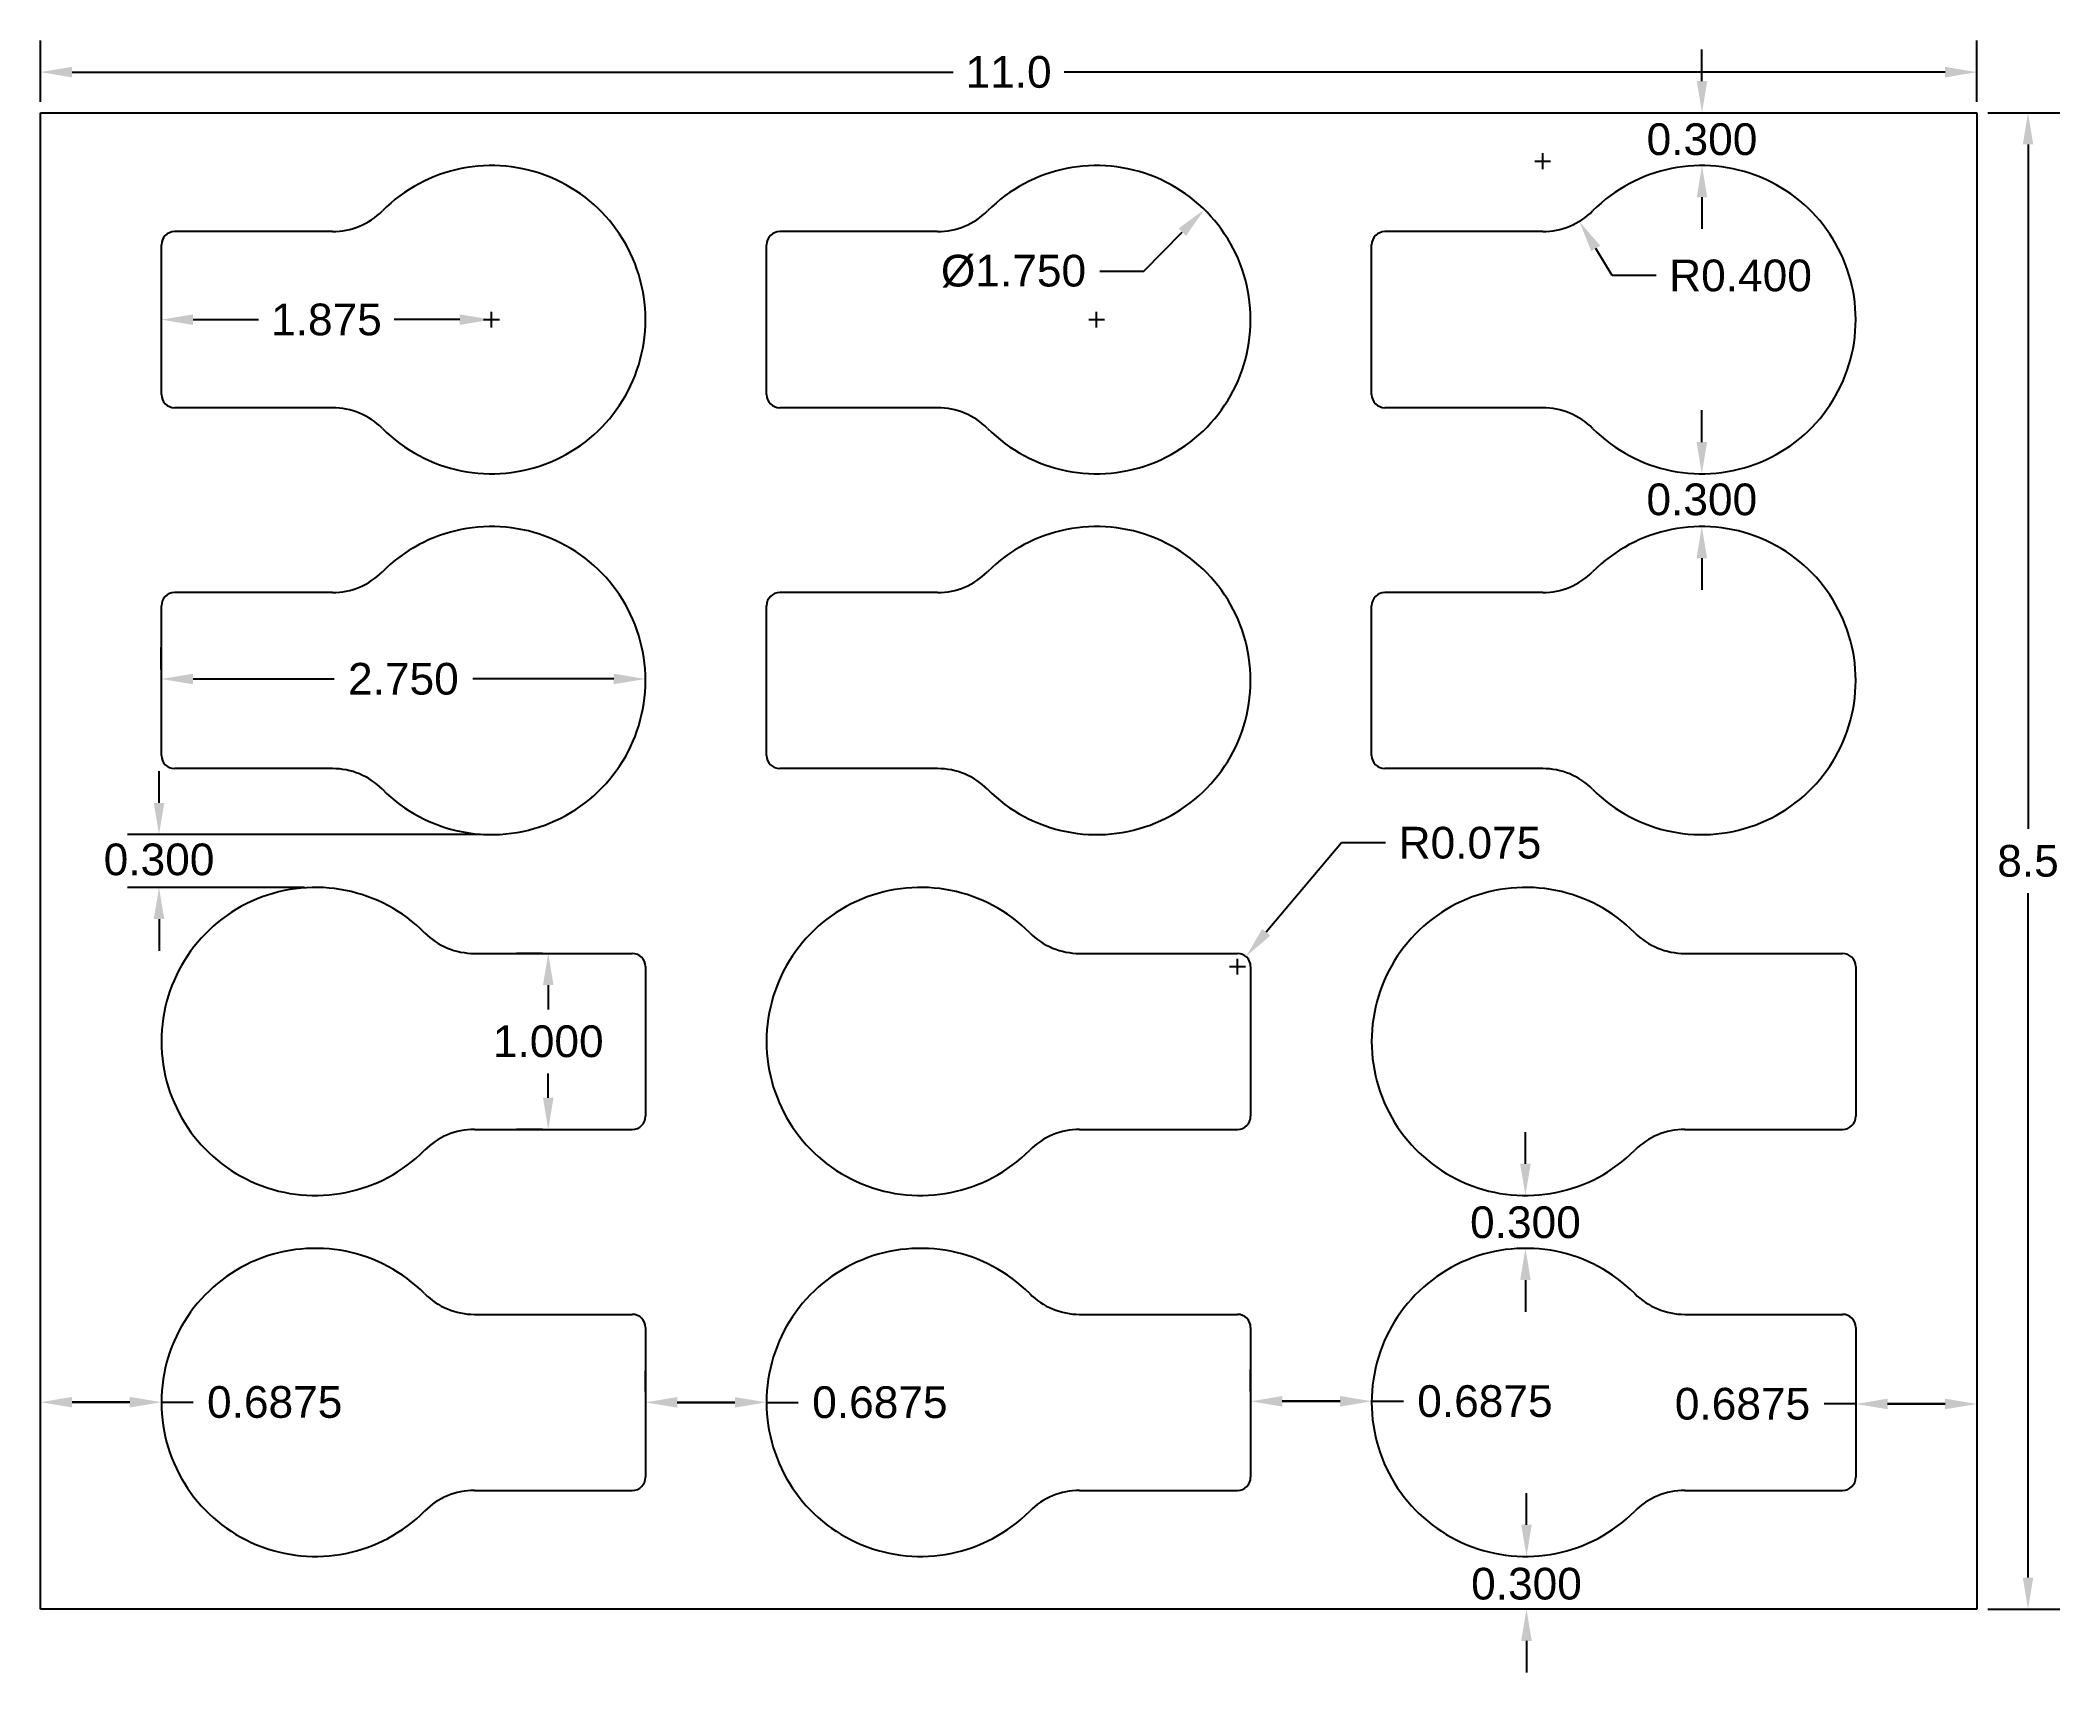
# Model space of a CAD drawing. Header units: inches. Extents: x -5.5 to 6, y -4.6 to 4.7.
import ezdxf

# ---------------------------------------------------------------- set-up
doc = ezdxf.new("R2010")
doc.units = ezdxf.units.IN
doc.header["$MEASUREMENT"] = 0
doc.styles.get("Standard").update_dxf_attribs({"font": 'arial.ttf'})
doc.dimstyles.get("Standard").update_dxf_attribs({"dimtxt": 0.18, "dimasz": 0.18, "dimexe": 0.18, "dimexo": 0.0625, "dimgap": 0.09, "dimtad": 0, "dimtih": 1, "dimtoh": 1, "dimdec": 4, "dimzin": 0, "dimdsep": 46, "dimtxsty": 'Standard', "dimcen": 0.09, "dimadec": 0, "dimazin": 0, "dimtfac": 1, "dimtdec": 4, "dimtofl": 0, "dimtmove": 0, "dimatfit": 3, "dimfxl": 1, "dimtolj": 1, "dimtzin": 0, "dimarcsym": 0})

# ---------------------------------------------------------------- blocks, each defined once
blk = doc.blocks.new('*D128')
at = {"color": 0, "lineweight": -2}
for p, q in [((1.892, 0.103), (1.464, -0.405)), ((2.141, 0.103), (1.892, 0.103))]:
    blk.add_line(p, q, dxfattribs=at)
at = {"color": 0}
for p, q in [((1.3, -0.645), (1.3, -0.555)), ((1.255, -0.6), (1.345, -0.6))]:
    blk.add_line(p, q, dxfattribs=at)
blk.add_solid([(1.441, -0.386), (1.487, -0.424), (1.348, -0.543)], dxfattribs=at)
at = {"layer": 'Defpoints', "color": 0}
for p in [(1.348, -0.543), (1.3, -0.6)]:
    blk.add_point(p, dxfattribs=at)
at = {"color": 0, "insert": (2.621, 0.103), "char_height": 0.18, "attachment_point": 5}
blk.add_mtext('\\A1;R0.075', dxfattribs=at)
blk = doc.blocks.new('*D129')
at = {"color": 0}
for p, q in [((3.034, 3.93), (3.034, 4.02)), ((2.989, 3.975), (3.079, 3.975))]:
    blk.add_line(p, q, dxfattribs=at)
at = {"color": 0, "lineweight": -2}
for p, q in [((3.429, 3.325), (3.335, 3.479)), ((3.678, 3.325), (3.429, 3.325))]:
    blk.add_line(p, q, dxfattribs=at)
at = {"color": 0}
blk.add_solid([(3.361, 3.495), (3.31, 3.464), (3.242, 3.633)], dxfattribs=at)
at = {"layer": 'Defpoints', "color": 0}
for p in [(3.034, 3.975), (3.242, 3.633)]:
    blk.add_point(p, dxfattribs=at)
at = {"color": 0, "insert": (4.158, 3.325), "char_height": 0.18, "attachment_point": 5}
blk.add_mtext('\\A1;R0.400', dxfattribs=at)
blk = doc.blocks.new('*D130')
at = {"color": 0, "lineweight": -2}
for p, q in [((0.769, 3.35), (0.986, 3.572)), ((0.519, 3.35), (0.769, 3.35))]:
    blk.add_line(p, q, dxfattribs=at)
at = {"color": 0}
blk.add_solid([(1.008, 3.551), (0.965, 3.593), (1.112, 3.7)], dxfattribs=at)
at = {"layer": 'Defpoints', "color": 0}
for p in [(1.112, 3.7), (-0.112, 2.45)]:
    blk.add_point(p, dxfattribs=at)
at = {"color": 0, "insert": (0.028, 3.35), "char_height": 0.18, "attachment_point": 5}
blk.add_mtext('\\A1;%%c1.750', dxfattribs=at)
blk = doc.blocks.new('*D131')
at = {"color": 0, "lineweight": -2}
for p, q in [((-4.813, 1.088), (-4.813, 1.214)), ((-4.633, 1.034), (-3.832, 1.034)), ((-2.243, 1.034), (-3.043, 1.034))]:
    blk.add_line(p, q, dxfattribs=at)
at = {"color": 0}
for points in [[(-4.633, 1.064), (-4.633, 1.004), (-4.813, 1.034)], [(-2.243, 1.004), (-2.243, 1.064), (-2.063, 1.034)]]:
    blk.add_solid(points, dxfattribs=at)
at = {"layer": 'Defpoints', "color": 0}
for p in [(-2.063, 1.034), (-4.813, 1.025), (-2.063, 1.025)]:
    blk.add_point(p, dxfattribs=at)
at = {"color": 0, "insert": (-3.438, 1.034), "char_height": 0.18, "attachment_point": 5}
blk.add_mtext('\\A1;2.750', dxfattribs=at)
blk = doc.blocks.new('*D132')
at = {"color": 0, "lineweight": -2}
for p, q in [((-2.648, -0.525), (-2.795, -0.525)), ((-2.615, -0.705), (-2.615, -0.843)), ((-2.615, -1.345), (-2.615, -1.207)), ((-2.648, -1.525), (-2.795, -1.525))]:
    blk.add_line(p, q, dxfattribs=at)
at = {"color": 0}
for points in [[(-2.585, -0.705), (-2.645, -0.705), (-2.615, -0.525)], [(-2.645, -1.345), (-2.585, -1.345), (-2.615, -1.525)]]:
    blk.add_solid(points, dxfattribs=at)
at = {"layer": 'Defpoints', "color": 0}
for p in [(-2.586, -0.525), (-2.615, -1.525), (-2.586, -1.525)]:
    blk.add_point(p, dxfattribs=at)
at = {"color": 0, "insert": (-2.615, -1.025), "char_height": 0.18, "attachment_point": 5}
blk.add_mtext('\\A1;1.000', dxfattribs=at)
blk = doc.blocks.new('*D133')
at = {"color": 0, "lineweight": -2}
for p, q in [((-2.0625, -3.0125), (-2.0625, -2.895)), ((-1.8825, -3.075), (-1.555, -3.075)), ((-1.555, -3.075), (-1.8825, -3.075)), ((-1.375, -3.075), (-1.195, -3.075))]:
    blk.add_line(p, q, dxfattribs=at)
at = {"color": 0}
for points in [[(-1.8825, -3.045), (-1.8825, -3.105), (-2.0625, -3.075)], [(-1.555, -3.105), (-1.555, -3.045), (-1.375, -3.075)]]:
    blk.add_solid(points, dxfattribs=at)
at = {"layer": 'Defpoints', "color": 0}
for p in [(-2.0625, -3.075), (-1.375, -3.075), (-1.375, -3.075)]:
    blk.add_point(p, dxfattribs=at)
at = {"color": 0, "insert": (-0.73114, -3.075), "char_height": 0.18, "attachment_point": 5}
blk.add_mtext('\\A1;0.6875', dxfattribs=at)
blk = doc.blocks.new('*D134')
at = {"color": 0, "lineweight": -2}
for p, q in [((1.375, -3.012), (1.375, -2.889)), ((1.555, -3.069), (1.883, -3.069)), ((1.883, -3.069), (1.555, -3.069)), ((2.063, -3.069), (2.243, -3.069))]:
    blk.add_line(p, q, dxfattribs=at)
at = {"color": 0}
for points in [[(1.555, -3.039), (1.555, -3.099), (1.375, -3.069)], [(1.883, -3.099), (1.883, -3.039), (2.063, -3.069)]]:
    blk.add_solid(points, dxfattribs=at)
at = {"layer": 'Defpoints', "color": 0}
for p in [(1.375, -3.075), (2.063, -3.069), (2.063, -3.075)]:
    blk.add_point(p, dxfattribs=at)
at = {"color": 0, "insert": (2.706, -3.069), "char_height": 0.18, "attachment_point": 5}
blk.add_mtext('\\A1;0.6875', dxfattribs=at)
blk = doc.blocks.new('*D135')
at = {"color": 0, "lineweight": -2}
for p, q in [((4.813, -3.084), (4.633, -3.084)), ((4.993, -3.084), (5.32, -3.084)), ((5.32, -3.084), (4.993, -3.084)), ((4.813, -3.137), (4.813, -3.264)), ((5.5, -3.137), (5.5, -3.264))]:
    blk.add_line(p, q, dxfattribs=at)
at = {"color": 0}
for points in [[(4.993, -3.054), (4.993, -3.114), (4.813, -3.084)], [(5.32, -3.114), (5.32, -3.054), (5.5, -3.084)]]:
    blk.add_solid(points, dxfattribs=at)
at = {"layer": 'Defpoints', "color": 0}
for p in [(4.813, -3.075), (5.5, -3.075), (5.5, -3.084)]:
    blk.add_point(p, dxfattribs=at)
at = {"color": 0, "insert": (4.169, -3.084), "char_height": 0.18, "attachment_point": 5}
blk.add_mtext('\\A1;0.6875', dxfattribs=at)
blk = doc.blocks.new('*D136')
at = {"color": 0, "lineweight": -2}
for p, q in [((-4.992, -3.074), (-5.32, -3.074)), ((-5.32, -3.074), (-4.992, -3.074)), ((-4.812, -3.074), (-4.632, -3.074))]:
    blk.add_line(p, q, dxfattribs=at)
at = {"color": 0}
for points in [[(-5.32, -3.044), (-5.32, -3.104), (-5.5, -3.074)], [(-4.992, -3.104), (-4.992, -3.044), (-4.812, -3.074)]]:
    blk.add_solid(points, dxfattribs=at)
at = {"layer": 'Defpoints', "color": 0}
for p in [(-5.5, -3.074), (-5.5, -3.075), (-4.812, -3.075)]:
    blk.add_point(p, dxfattribs=at)
at = {"color": 0, "insert": (-4.169, -3.074), "char_height": 0.18, "attachment_point": 5}
blk.add_mtext('\\A1;0.6875', dxfattribs=at)
blk = doc.blocks.new('*D137')
at = {"color": 0, "lineweight": -2}
for p, q in [((-5.5, 4.312), (-5.5, 4.661)), ((5.5, 4.312), (5.5, 4.661)), ((-5.32, 4.481), (-0.315, 4.481)), ((5.32, 4.481), (0.315, 4.481))]:
    blk.add_line(p, q, dxfattribs=at)
at = {"color": 0}
for points in [[(-5.32, 4.511), (-5.32, 4.451), (-5.5, 4.481)], [(5.32, 4.451), (5.32, 4.511), (5.5, 4.481)]]:
    blk.add_solid(points, dxfattribs=at)
at = {"layer": 'Defpoints', "color": 0}
for p in [(5.5, 4.481), (-5.5, 4.25), (5.5, 4.25)]:
    blk.add_point(p, dxfattribs=at)
at = {"color": 0, "insert": (0, 4.481), "char_height": 0.18, "attachment_point": 5}
blk.add_mtext('\\A1;11.0', dxfattribs=at)
blk = doc.blocks.new('*D138')
at = {"color": 0, "lineweight": -2}
for p, q in [((2.942, -3.77), (2.942, -3.59)), ((2.942, -4.43), (2.942, -4.61))]:
    blk.add_line(p, q, dxfattribs=at)
at = {"color": 0}
for points in [[(2.912, -3.77), (2.972, -3.77), (2.942, -3.95)], [(2.972, -4.43), (2.912, -4.43), (2.942, -4.25)]]:
    blk.add_solid(points, dxfattribs=at)
at = {"layer": 'Defpoints', "color": 0}
for p in [(2.938, -3.95), (2.938, -4.25), (2.942, -4.25)]:
    blk.add_point(p, dxfattribs=at)
at = {"color": 0, "insert": (2.942, -4.106), "char_height": 0.18, "attachment_point": 5}
blk.add_mtext('\\A1;0.300', dxfattribs=at)
blk = doc.blocks.new('*D139')
at = {"color": 0, "lineweight": -2}
for p, q in [((5.562, 4.25), (5.971, 4.25)), ((5.791, 4.07), (5.791, 0.182)), ((5.791, -4.07), (5.791, -0.182)), ((5.562, -4.25), (5.971, -4.25))]:
    blk.add_line(p, q, dxfattribs=at)
at = {"color": 0}
for points in [[(5.821, 4.07), (5.761, 4.07), (5.791, 4.25)], [(5.761, -4.07), (5.821, -4.07), (5.791, -4.25)]]:
    blk.add_solid(points, dxfattribs=at)
at = {"layer": 'Defpoints', "color": 0}
for p in [(5.5, 4.25), (5.5, -4.25), (5.791, -4.25)]:
    blk.add_point(p, dxfattribs=at)
at = {"color": 0, "insert": (5.791, 0), "char_height": 0.18, "attachment_point": 5}
blk.add_mtext('\\A1;8.5', dxfattribs=at)
blk = doc.blocks.new('*D140')
at = {"color": 0, "lineweight": -2}
for p, q in [((2.936, -1.72), (2.936, -1.54)), ((2.936, -2.38), (2.936, -2.56))]:
    blk.add_line(p, q, dxfattribs=at)
at = {"color": 0}
for points in [[(2.906, -1.72), (2.966, -1.72), (2.936, -1.9)], [(2.966, -2.38), (2.906, -2.38), (2.936, -2.2)]]:
    blk.add_solid(points, dxfattribs=at)
at = {"layer": 'Defpoints', "color": 0}
for p in [(2.936, -1.9), (2.938, -1.9), (2.938, -2.2)]:
    blk.add_point(p, dxfattribs=at)
at = {"color": 0, "insert": (2.936, -2.053), "char_height": 0.18, "attachment_point": 5}
blk.add_mtext('\\A1;0.300', dxfattribs=at)
blk = doc.blocks.new('*D141')
at = {"color": 0, "lineweight": -2}
for p, q in [((3.938, 2.38), (3.938, 2.56)), ((3.938, 1.72), (3.938, 1.54))]:
    blk.add_line(p, q, dxfattribs=at)
at = {"color": 0}
for points in [[(3.908, 2.38), (3.968, 2.38), (3.938, 2.2)], [(3.968, 1.72), (3.908, 1.72), (3.938, 1.9)]]:
    blk.add_solid(points, dxfattribs=at)
at = {"layer": 'Defpoints', "color": 0}
for p in [(3.937, 2.2), (3.937, 1.9), (3.938, 1.9)]:
    blk.add_point(p, dxfattribs=at)
at = {"color": 0, "insert": (3.938, 2.053), "char_height": 0.18, "attachment_point": 5}
blk.add_mtext('\\A1;0.300', dxfattribs=at)
blk = doc.blocks.new('*D142')
at = {"color": 0, "lineweight": -2}
for p, q in [((3.939, 4.43), (3.939, 4.61)), ((3.939, 3.77), (3.939, 3.59))]:
    blk.add_line(p, q, dxfattribs=at)
at = {"color": 0}
for points in [[(3.909, 4.43), (3.969, 4.43), (3.939, 4.25)], [(3.969, 3.77), (3.909, 3.77), (3.939, 3.95)]]:
    blk.add_solid(points, dxfattribs=at)
at = {"layer": 'Defpoints', "color": 0}
for p in [(3.937, 4.25), (3.939, 4.25), (3.937, 3.95)]:
    blk.add_point(p, dxfattribs=at)
at = {"color": 0, "insert": (3.939, 4.099), "char_height": 0.18, "attachment_point": 5}
blk.add_mtext('\\A1;0.300', dxfattribs=at)
blk = doc.blocks.new('*D143')
at = {"color": 0, "lineweight": -2}
for p, q in [((-4.826, 0.33), (-4.826, 0.51)), ((-3, 0.15), (-5.006, 0.15)), ((-4, -0.15), (-5.006, -0.15)), ((-4.826, -0.33), (-4.826, -0.51))]:
    blk.add_line(p, q, dxfattribs=at)
at = {"color": 0}
for points in [[(-4.856, 0.33), (-4.796, 0.33), (-4.826, 0.15)], [(-4.796, -0.33), (-4.856, -0.33), (-4.826, -0.15)]]:
    blk.add_solid(points, dxfattribs=at)
at = {"layer": 'Defpoints', "color": 0}
for p in [(-4.826, 0.15), (-2.938, 0.15), (-3.937, -0.15)]:
    blk.add_point(p, dxfattribs=at)
at = {"color": 0, "insert": (-4.826, 0.008), "char_height": 0.18, "attachment_point": 5}
blk.add_mtext('\\A1;0.300', dxfattribs=at)
blk = doc.blocks.new('*D145')
at = {"color": 0, "lineweight": -2}
for p, q in [((-4.8125, 3.1375), (-4.8125, 3.255)), ((-4.6325, 3.075), (-4.26056, 3.075)), ((-3.1175, 3.075), (-3.48944, 3.075))]:
    blk.add_line(p, q, dxfattribs=at)
at = {"color": 0}
for points in [[(-4.6325, 3.105), (-4.6325, 3.045), (-4.8125, 3.075)], [(-3.1175, 3.045), (-3.1175, 3.105), (-2.9375, 3.075)]]:
    blk.add_solid(points, dxfattribs=at)
at = {"layer": 'Defpoints', "color": 0}
for p in [(-4.8125, 3.075), (-4.8125, 3.075), (-2.9375, 3.075)]:
    blk.add_point(p, dxfattribs=at)
at = {"color": 0, "insert": (-3.875, 3.075), "char_height": 0.18, "attachment_point": 5}
blk.add_mtext('\\A1;1.875', dxfattribs=at)

msp = doc.modelspace()

# ---------------------------------------------------------------- linework, layer by layer
for p, q in [((-5.5, 4.25), (5.5, 4.25)), ((-5.5, -4.25), (-5.5, 4.25)), ((5.5, 4.25), (5.5, -4.25)), ((-3.84062, 3.575), (-4.7375, 3.575)), ((-0.40312, 3.575), (-1.3, 3.575)), ((3.03438, 3.575), (2.1375, 3.575)), ((-4.8125, 2.65), (-4.8125, 3.5)), ((-1.375, 2.65), (-1.375, 3.5)), ((2.0625, 2.65), (2.0625, 3.5)), ((-2.9375, 3.03), (-2.9375, 3.12)), ((0.5, 3.03), (0.5, 3.12)), ((-2.9825, 3.075), (-2.8925, 3.075)), ((0.455, 3.075), (0.545, 3.075)), ((-3.84062, 2.575), (-4.7375, 2.575)), ((-0.40312, 2.575), (-1.3, 2.575)), ((3.03438, 2.575), (2.1375, 2.575)), ((-3.84062, 1.525), (-4.7375, 1.525)), ((-0.40312, 1.525), (-1.3, 1.525)), ((3.03438, 1.525), (2.1375, 1.525)), ((-4.8125, 0.6), (-4.8125, 1.45)), ((-1.375, 0.6), (-1.375, 1.45)), ((2.0625, 0.6), (2.0625, 1.45)), ((-3.84062, 0.525), (-4.7375, 0.525)), ((-0.40312, 0.525), (-1.3, 0.525)), ((3.03438, 0.525), (2.1375, 0.525)), ((-3.03438, -0.525), (-2.1375, -0.525)), ((0.40312, -0.525), (1.3, -0.525)), ((3.84062, -0.525), (4.7375, -0.525)), ((-2.0625, -0.6), (-2.0625, -1.45)), ((1.375, -0.6), (1.375, -1.45)), ((4.8125, -0.6), (4.8125, -1.45)), ((-3.03438, -1.525), (-2.1375, -1.525)), ((0.40312, -1.525), (1.3, -1.525)), ((3.84062, -1.525), (4.7375, -1.525)), ((-3.03438, -2.575), (-2.1375, -2.575)), ((0.40312, -2.575), (1.3, -2.575)), ((3.84062, -2.575), (4.7375, -2.575)), ((-2.0625, -2.65), (-2.0625, -3.5)), ((1.375, -2.65), (1.375, -3.5)), ((4.8125, -2.65), (4.8125, -3.5)), ((-3.03438, -3.575), (-2.1375, -3.575)), ((0.40312, -3.575), (1.3, -3.575)), ((3.84062, -3.575), (4.7375, -3.575)), ((5.5, -4.25), (-5.5, -4.25))]:
    msp.add_line(p, q)
for centre, radius, start, end in [((-2.9375, 3.075), 0.875, 224.900872, 135.099128), ((0.5, 3.075), 0.875, 224.900872, 135.099128), ((3.9375, 3.075), 0.875, 224.900872, 135.099128), ((-3.84062, 3.975), 0.4, 270, 315.099128), ((-0.40312, 3.975), 0.4, 270, 315.099128), ((3.03438, 3.975), 0.4, 270, 315.099128), ((-4.7375, 3.5), 0.075, 90, 180), ((-1.3, 3.5), 0.075, 90, 180), ((2.1375, 3.5), 0.075, 90, 180), ((-4.7375, 2.65), 0.075, 180, 270), ((-1.3, 2.65), 0.075, 180, 270), ((2.1375, 2.65), 0.075, 180, 270), ((-3.84062, 2.175), 0.4, 44.900872, 90), ((-0.40312, 2.175), 0.4, 44.900872, 90), ((3.03438, 2.175), 0.4, 44.900872, 90), ((-2.9375, 1.025), 0.875, 224.900872, 135.099128), ((0.5, 1.025), 0.875, 224.900872, 135.099128), ((3.9375, 1.025), 0.875, 224.900872, 135.099128), ((-3.84062, 1.925), 0.4, 270, 315.099128), ((-0.40312, 1.925), 0.4, 270, 315.099128), ((3.03438, 1.925), 0.4, 270, 315.099128), ((-4.7375, 1.45), 0.075, 90, 180), ((-1.3, 1.45), 0.075, 90, 180), ((2.1375, 1.45), 0.075, 90, 180), ((-4.7375, 0.6), 0.075, 180, 270), ((-1.3, 0.6), 0.075, 180, 270), ((2.1375, 0.6), 0.075, 180, 270), ((-3.84062, 0.125), 0.4, 44.900872, 90), ((-0.40312, 0.125), 0.4, 44.900872, 90), ((3.03438, 0.125), 0.4, 44.900872, 90), ((-3.9375, -1.025), 0.875, 44.900872, 315.099128), ((-0.5, -1.025), 0.875, 44.900872, 315.099128), ((2.9375, -1.025), 0.875, 44.900872, 315.099128), ((-3.03438, -0.125), 0.4, 224.900872, 270), ((0.40312, -0.125), 0.4, 224.900872, 270), ((3.84062, -0.125), 0.4, 224.900872, 270), ((-2.1375, -0.6), 0.075, 0, 90), ((1.3, -0.6), 0.075, 0, 90), ((4.7375, -0.6), 0.075, 0, 90), ((-2.1375, -1.45), 0.075, 270, 0), ((1.3, -1.45), 0.075, 270, 0), ((4.7375, -1.45), 0.075, 270, 0), ((-3.03438, -1.925), 0.4, 90, 135.099128), ((0.40312, -1.925), 0.4, 90, 135.099128), ((3.84062, -1.925), 0.4, 90, 135.099128), ((-3.9375, -3.075), 0.875, 44.900872, 315.099128), ((-0.5, -3.075), 0.875, 44.900872, 315.099128), ((2.9375, -3.075), 0.875, 44.900872, 315.099128), ((-3.03438, -2.175), 0.4, 224.900872, 270), ((0.40312, -2.175), 0.4, 224.900872, 270), ((3.84062, -2.175), 0.4, 224.900872, 270), ((-2.1375, -2.65), 0.075, 0, 90), ((1.3, -2.65), 0.075, 0, 90), ((4.7375, -2.65), 0.075, 0, 90), ((-2.1375, -3.5), 0.075, 270, 0), ((1.3, -3.5), 0.075, 270, 0), ((4.7375, -3.5), 0.075, 270, 0), ((-3.03438, -3.975), 0.4, 90, 135.099128), ((0.40312, -3.975), 0.4, 90, 135.099128), ((3.84062, -3.975), 0.4, 90, 135.099128)]:
    msp.add_arc(centre, radius, start, end)

# ---------------------------------------------------------------- dimensions: what is measured, and where the dimension line sits
for base, p1, p2, override, picture, middle in [((5.5, 4.48129), (-5.5, 4.25), (5.5, 4.25), {"dimdec": 1, "dimlfac": 1}, '*D137', (0, 4.48129)), ((-4.8125, 3.075), (-2.9375, 3.075), (-4.8125, 3.075), {"dimdec": 3, "dimlfac": 1, "dimse1": 1}, '*D145', (-3.875, 3.075)), ((-2.0625, 1.03427), (-4.8125, 1.025), (-2.0625, 1.025), {"dimdec": 3, "dimlfac": 1, "dimse2": 1, "dimsd1": 0}, '*D131', (-3.4375, 1.03427)), ((-1.375, -3.075), (-2.0625, -3.075), (-1.375, -3.075), {"dimlfac": 1, "dimse2": 1}, '*D133', (-0.73114, -3.075)), ((2.0625, -3.06924), (1.375, -3.075), (2.0625, -3.075), {"dimlfac": 1, "dimse2": 1}, '*D134', (2.70636, -3.06924))]:
    dim = msp.add_linear_dim(base=base, p1=p1, p2=p2, dimstyle='Standard', override=override)
    dim.commit()
    dim.dimension.update_dxf_attribs({"geometry": picture, "text_midpoint": middle})
for base, p1, p2, override, picture, middle in [((3.93877, 4.25), (3.9375, 3.95), (3.9375, 4.25), {"dimdec": 3, "dimlfac": 1, "dimse1": 1, "dimse2": 1}, '*D142', (3.93877, 4.09921)), ((3.93832, 1.9), (3.9375, 2.2), (3.9375, 1.9), {"dimdec": 3, "dimlfac": 1, "dimse1": 1, "dimse2": 1}, '*D141', (3.93832, 2.05334)), ((-4.82624, 0.15), (-3.9375, -0.15), (-2.9375, 0.15), {"dimdec": 3, "dimlfac": 1}, '*D143', (-4.82624, 0.00815)), ((2.93584, -1.9), (2.9375, -2.2), (2.9375, -1.9), {"dimdec": 3, "dimlfac": 1, "dimse1": 1, "dimse2": 1}, '*D140', (2.93584, -2.0527)), ((2.94248, -4.25), (2.9375, -3.95), (2.9375, -4.25), {"dimdec": 3, "dimlfac": 1, "dimse1": 1, "dimse2": 1}, '*D138', (2.94248, -4.10623))]:
    dim = msp.add_linear_dim(base=base, p1=p1, p2=p2, angle=90, dimstyle='Standard', override=override)
    dim.commit()
    dim.dimension.update_dxf_attribs({"geometry": picture, "text_midpoint": middle, "dimtype": 160})
for base, p1, p2, override, picture, middle in [((5.79051, -4.25), (5.5, 4.25), (5.5, -4.25), {"dimdec": 1, "dimlfac": 1}, '*D139', (5.79051, 0)), ((-2.61485, -1.525), (-2.58594, -0.525), (-2.58594, -1.525), {"dimdec": 3, "dimlfac": 1}, '*D132', (-2.61485, -1.025))]:
    dim = msp.add_linear_dim(base=base, p1=p1, p2=p2, angle=90, dimstyle='Standard', override=override)
    dim.commit()
    dim.dimension.update_dxf_attribs({"geometry": picture, "text_midpoint": middle})
for center, mpoint, override, picture, middle in [((3.03438, 3.975), (3.24189, 3.63304), {"dimdec": 3, "dimtfac": 1}, '*D129', (4.15756, 3.32527)), ((1.3, -0.6), (1.34832, -0.54264), {"dimdec": 3}, '*D128', (2.62104, 0.10288))]:
    dim = msp.add_radius_dim(center=center, mpoint=mpoint, dimstyle='Standard', override=override)
    dim.commit()
    dim.dimension.update_dxf_attribs({"geometry": picture, "text_midpoint": middle, "dimtype": 164})
dim = msp.add_diameter_dim_2p(p1=(-0.11207, 2.4497), p2=(1.11207, 3.7003), dimstyle='Standard', override={"dimdec": 3})
dim.commit()
dim.dimension.update_dxf_attribs({"geometry": '*D130', "text_midpoint": (0.02847, 3.35008), "dimtype": 163})
for base, p1, p2, override, picture, middle in [((-5.5, -3.07401), (-4.8125, -3.075), (-5.5, -3.075), {"dimlfac": 1, "dimse1": 1, "dimse2": 1}, '*D136', (-4.16864, -3.07401)), ((5.5, -3.08424), (4.8125, -3.075), (5.5, -3.075), {"dimlfac": 1}, '*D135', (4.16864, -3.08424))]:
    dim = msp.add_linear_dim(base=base, p1=p1, p2=p2, dimstyle='Standard', override=override)
    dim.commit()
    dim.dimension.update_dxf_attribs({"geometry": picture, "text_midpoint": middle, "dimtype": 160})

doc.saveas('drawing.dxf')
